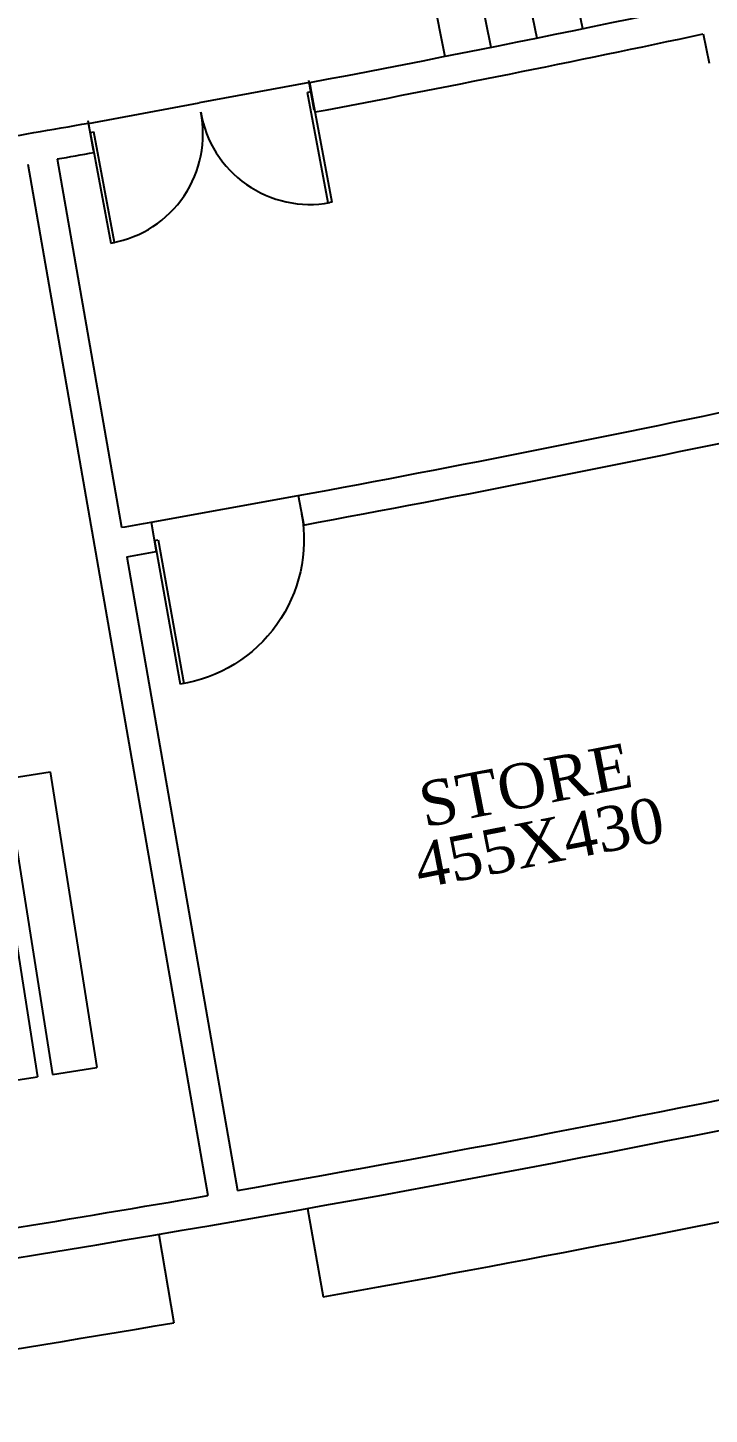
# Model space of a CAD drawing. Header units: metres. Extents: x 159409 to 239023, y 50504 to 95165.
# Drawn here: x 205505 to 205960, y 86718 to 87645 of the extents above; entities that cross this region are included whole.
import ezdxf
from ezdxf.enums import TextEntityAlignment as Align

# ---------------------------------------------------------------- set-up
doc = ezdxf.new("R2010")
doc.units = ezdxf.units.M
doc.header["$MEASUREMENT"] = 0
doc.layers.add('A-TEXT', color=3, linetype='Continuous')
doc.styles.get("Standard").update_dxf_attribs({"font": 'times.ttf', "height": 18})

# ---------------------------------------------------------------- blocks, each defined once
blk = doc.blocks.new('fgds')
at = {"color": 253, "ltscale": 8}
for p, q in [((-348.3634, -122.8799), (-346.3634, -122.8799)), ((-348.3634, -122.8799), (-348.3634, -123.3299)), ((-346.3634, -122.8799), (-346.3634, -123.3299)), ((-348.3634, -123.3299), (-346.3634, -123.3299)), ((-348.3634, -123.4299), (-346.3634, -123.4299)), ((-348.3634, -123.4299), (-348.3634, -123.7299)), ((-346.3634, -123.4299), (-346.3634, -123.7299)), ((-348.3634, -123.7299), (-346.3634, -123.7299))]:
    blk.add_line(p, q, dxfattribs=at)
blk = doc.blocks.new('rser')
at = {"color": 2}
for p in [(-0.9862, 6.9299, 9945.7517), (-0.9862, 5.7799, 9945.7517), (-0.9862, 4.6299, 9945.7517), (-0.9862, 3.4799, 9945.7517)]:
    blk.add_blockref('fgds', p, dxfattribs=at)
blk = doc.blocks.new('RYTRTRTRTRT')
at = {"color": 8}
for p, q in [((42.5178, 61.1535), (42.5178, 61.7535)), ((42.5178, 61.7535), (42.5378, 61.7535)), ((42.5378, 61.7535), (42.5378, 61.1535)), ((43.7178, 61.7535), (43.6978, 61.7535)), ((43.6978, 61.7535), (43.6978, 61.1535)), ((43.7178, 61.1535), (43.7178, 61.7535)), ((42.5178, 61.1535), (42.5378, 61.1535)), ((43.7178, 61.1535), (43.6978, 61.1535)), ((42.5178, 61.1035), (43.1178, 61.1035)), ((43.7178, 61.1035), (43.1178, 61.1035))]:
    blk.add_line(p, q, dxfattribs=at)
for centre, start, end in [((42.5278, 61.1634), 359.03707, 90), ((43.7078, 61.1634), 90, 180.96293)]:
    blk.add_arc(centre, 0.5901, start, end, dxfattribs=at)
blk = doc.blocks.new('FEGREGRE')
at = {"color": 20, "ltscale": 10}
for p, q in [((356209.81, 113902.5, 0.42), (356220.29, 113843.41, 0.42)), ((356110.42, 113885.06, 0.42), (356120.46, 113826.05, 0.42))]:
    blk.add_line(p, q, dxfattribs=at)
for centre, start, end in [((353970.42, 126473.08, 0.42), 280.100829, 281.897209), ((353970.34, 126473.08, 0.42), 277.853377, 279.648581)]:
    blk.add_arc(centre, 12828.5, start, end, dxfattribs=at)
blk = doc.blocks.new('TRTH')
at = {"color": 42, "ltscale": 8}
for p, q in [((-589.8393, -68.7593), (-589.8393, -67.9795)), ((-589.8193, -68.7593), (-589.8193, -67.9793)), ((-589.8393, -68.7593), (-589.8193, -68.7593)), ((-589.8393, -68.8593), (-589.0393, -68.8593))]:
    blk.add_line(p, q, dxfattribs=at)
blk.add_arc((-589.8193, -68.7593), 0.78, 0, 91.46928, dxfattribs=at)

msp = doc.modelspace()

# ---------------------------------------------------------------- linework, layer by layer
at = {"color": 0, "ltscale": 8}
for p, q in [((205827.597, 87878.095, 1.273), (205875.648, 87644.486, 1.281)), ((205767.433, 87865.883, 1.272), (205814.267, 87632.027, 1.281)), ((205797.524, 87871.95, 1.272), (205844.967, 87638.217, 1.281)), ((205737.324, 87859.894, 1.272), (205783.549, 87625.917, 1.281))]:
    msp.add_line(p, q, dxfattribs=at)
at = {"color": 0, "ltscale": 10}
for p, q in [((205956.33, 87640.922, 1.263), (205960.324, 87621.326, 1.264)), ((205696.339, 87589.95, 0.842), (205692.693, 87609.853, 0.842)), ((205696.893, 87588.617, 0.842), (205693.263, 87608.438, 0.842)), ((205548.793, 87562.925, 0.842), (205545.148, 87582.828, 0.842)), ((205549.114, 87561.378, 0.842), (205545.453, 87581.364, 0.842)), ((205504.801, 87553.955, 1.263), (205625.197, 86864.385, 1.288)), ((205524.506, 87557.378, 1.263), (205567.505, 87311.104, 1.272)), ((205685.615, 87332.32, 0.842), (205689.247, 87312.652, 0.842)), ((205587.204, 87314.56, 1.272), (205590.676, 87294.863, 1.272)), ((205570.945, 87291.402, 1.272), (205644.902, 86867.81, 1.288))]:
    msp.add_line(p, q, dxfattribs=at)
for radius, start, end in [(12028.5, 280.7374967, 284.6592016), (12048.5, 280.7369021, 281.9954735), (12028.5, 279.3128445, 280.0217136), (12048.5, 279.9037719, 280.0223073), (12298.5, 280.4628285, 281.9858064), (12318.5, 280.4620721, 281.98505), (12298.5, 279.9037719, 279.9969472), (12318.5, 279.9037719, 279.9969472), (12768.5, 279.1997112, 284.7550704), (12748.5, 279.9037719, 281.9693613), (12748.5, 279.2004152, 279.8138856)]:
    msp.add_arc((203452.237, 99426.332, 0.842), radius, start, end, dxfattribs=at)

# ---------------------------------------------------------------- block references
at = {"color": 4}
for name, p, xscale, yscale, zscale, rotation in [('RYTRTRTRTRT', (209537.566, 96100.44, 0.842), 125.2224257317922, 125.2224257317922, 125.2224257317922, 190.4749571081596), ('TRTH', (279674.996, 91938.359, 1.272), -125.0021863920089, 125.0021863920089, 125.0021863920089, 190.2298877583623)]:
    msp.add_blockref(name, p, dxfattribs=dict(at, xscale=xscale, yscale=yscale, zscale=zscale, rotation=rotation))
at = {"color": 2, "xscale": -99.99999999999999, "yscale": 100, "zscale": 100, "rotation": 98.94537606925056}
msp.add_blockref('rser', (199073.208, 50767.724, -994574.329), dxfattribs=at)
at = {"color": 1}
msp.add_blockref('FEGREGRE', (-150518.101, -27046.747, 0.421), dxfattribs=at)

# ---------------------------------------------------------------- texts
at = {"layer": 'A-TEXT'}
for s, p in [('STORE', (205837.465, 87138.852, 0.421)), ('455X430', (205846.614, 87100.463, 0.421))]:
    msp.add_text(s, height=30, rotation=11.071524, dxfattribs=at).set_placement(p, align=Align.MIDDLE)

doc.saveas('drawing.dxf')
